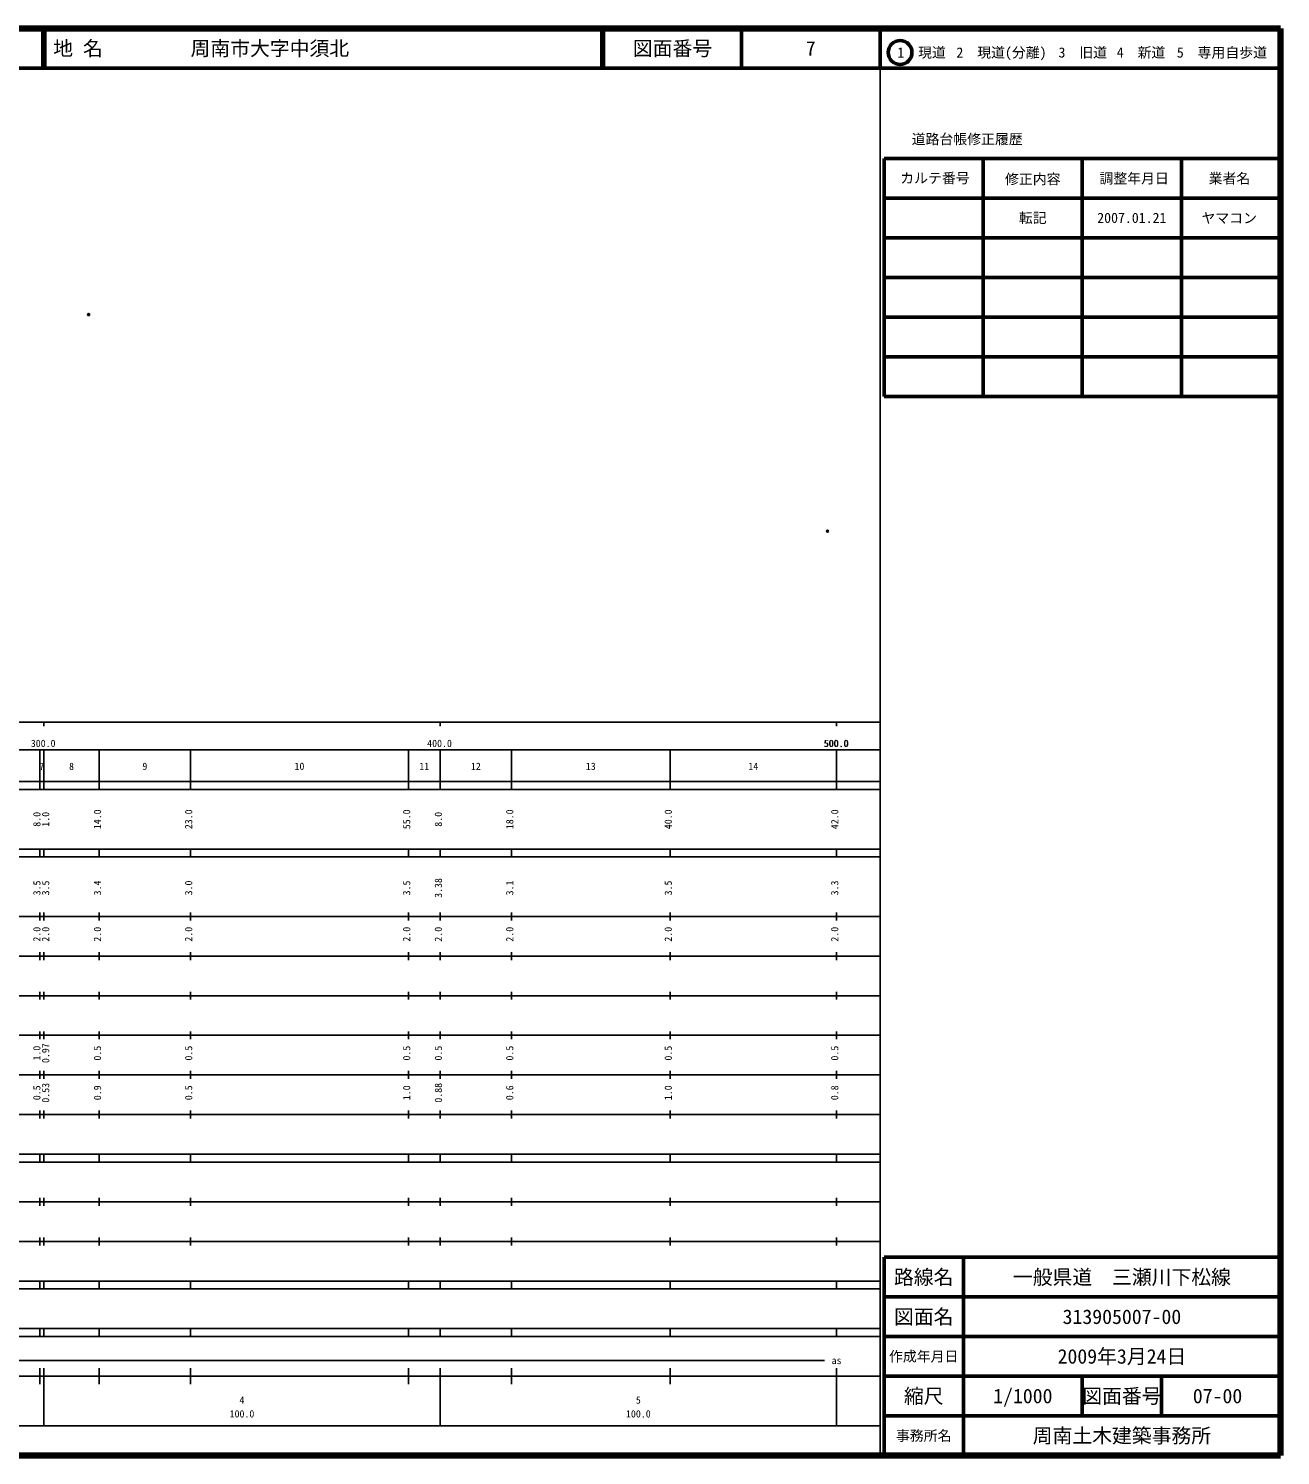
# Model space of a CAD drawing. Units: millimetres on the paper. Extents: x 40 to 680, y 20 to 380.
# Drawn here: x 364.2 to 680, y 20 to 380 of the extents above; entities that cross this region are included whole.
import ezdxf
from ezdxf.enums import TextEntityAlignment as Align

# ---------------------------------------------------------------- set-up
doc = ezdxf.new("R2010")
doc.units = ezdxf.units.MM
doc.header["$PDMODE"] = 32
doc.header["$PDSIZE"] = 0.5
doc.layers.add('M-OTRS', color=6, linetype='Continuous')
doc.layers.add('M-TTL-TXT', color=7, linetype='Continuous')
for name, color, linetype, lineweight in [('M-TTL', 2, 'Continuous', 140), ('M-TTL-BAND', 7, 'Continuous', 25), ('M-TTL-FRAM', 2, 'Continuous', 50), ('M-TTL-LINE', 7, 'Continuous', 50)]:
    doc.layers.add(name, color=color, linetype=linetype, lineweight=lineweight)
doc.styles.add('ＭＳ ゴシック', font='')
doc.styles.get('ＭＳ ゴシック').set_extended_font_data('MS Gothic')

msp = doc.modelspace()

# ---------------------------------------------------------------- linework, layer by layer
at = {"layer": 'M-OTRS'}
for p in [(379.314, 307.819), (565.729, 253.207)]:
    msp.add_point(p, dxfattribs=at)
at = {"layer": 'M-TTL'}
for p, q in [((680, 380), (40, 380)), ((680, 20), (680, 380)), ((40, 20), (680, 20))]:
    msp.add_line(p, q, dxfattribs=at)
at = {"layer": 'M-TTL-BAND'}
for p, q in [((579, 20), (579, 370)), ((40, 205), (579, 205)), ((368, 205), (368, 204)), ((468, 205), (468, 204)), ((568, 205), (568, 204)), ((68, 198), (579, 198)), ((367, 188), (367, 198)), ((368, 188), (368, 198)), ((382, 188), (382, 198)), ((405, 188), (405, 198)), ((460, 188), (460, 198)), ((468, 188), (468, 198)), ((486, 188), (486, 198)), ((526, 188), (526, 198)), ((568, 188), (568, 198)), ((40, 190), (579, 190)), ((40, 188), (579, 188)), ((40, 173), (579, 173)), ((367, 171), (367, 173)), ((368, 171), (368, 173)), ((382, 171), (382, 173)), ((405, 171), (405, 173)), ((460, 171), (460, 173)), ((468, 171), (468, 173)), ((486, 171), (486, 173)), ((526, 171), (526, 173)), ((568, 171), (568, 173)), ((40, 171), (579, 171)), ((40, 156), (579, 156)), ((367, 155), (367, 157)), ((368, 155), (368, 157)), ((382, 155), (382, 157)), ((405, 155), (405, 157)), ((460, 155), (460, 157)), ((468, 155), (468, 157)), ((486, 155), (486, 157)), ((526, 155), (526, 157)), ((568, 155), (568, 157)), ((46, 146), (579, 146)), ((367, 145), (367, 147)), ((368, 145), (368, 147)), ((382, 145), (382, 147)), ((405, 145), (405, 147)), ((460, 145), (460, 147)), ((468, 145), (468, 147)), ((486, 145), (486, 147)), ((526, 145), (526, 147)), ((568, 145), (568, 147)), ((367, 135), (367, 137)), ((368, 135), (368, 137)), ((382, 135), (382, 137)), ((405, 135), (405, 137)), ((460, 135), (460, 137)), ((468, 135), (468, 137)), ((486, 135), (486, 137)), ((526, 135), (526, 137)), ((568, 135), (568, 137)), ((52, 136), (579, 136)), ((46, 126), (579, 126)), ((367, 125), (367, 127)), ((368, 125), (368, 127)), ((382, 125), (382, 127)), ((405, 125), (405, 127)), ((460, 125), (460, 127)), ((468, 125), (468, 127)), ((486, 125), (486, 127)), ((526, 125), (526, 127)), ((568, 125), (568, 127)), ((52, 116), (579, 116)), ((367, 115), (367, 117)), ((368, 115), (368, 117)), ((382, 115), (382, 117)), ((405, 115), (405, 117)), ((460, 115), (460, 117)), ((468, 115), (468, 117)), ((486, 115), (486, 117)), ((526, 115), (526, 117)), ((568, 115), (568, 117)), ((46, 106), (579, 106)), ((367, 105), (367, 107)), ((368, 105), (368, 107)), ((382, 105), (382, 107)), ((405, 105), (405, 107)), ((460, 105), (460, 107)), ((468, 105), (468, 107)), ((486, 105), (486, 107)), ((526, 105), (526, 107)), ((568, 105), (568, 107)), ((40, 96), (579, 96)), ((40, 94), (579, 94)), ((367, 94), (367, 96)), ((368, 94), (368, 96)), ((382, 94), (382, 96)), ((405, 94), (405, 96)), ((460, 94), (460, 96)), ((468, 94), (468, 96)), ((486, 94), (486, 96)), ((526, 94), (526, 96)), ((568, 94), (568, 96)), ((49, 84), (579, 84)), ((367, 83), (367, 85)), ((368, 83), (368, 85)), ((382, 83), (382, 85)), ((405, 83), (405, 85)), ((460, 83), (460, 85)), ((468, 83), (468, 85)), ((486, 83), (486, 85)), ((526, 83), (526, 85)), ((568, 83), (568, 85)), ((40, 74), (579, 74)), ((367, 73), (367, 75)), ((368, 73), (368, 75)), ((382, 73), (382, 75)), ((405, 73), (405, 75)), ((460, 73), (460, 75)), ((468, 73), (468, 75)), ((486, 73), (486, 75)), ((526, 73), (526, 75)), ((568, 73), (568, 75)), ((40, 64), (579, 64)), ((40, 62), (579, 62)), ((367, 62), (367, 64)), ((368, 62), (368, 64)), ((382, 62), (382, 64)), ((405, 62), (405, 64)), ((460, 62), (460, 64)), ((468, 62), (468, 64)), ((486, 62), (486, 64)), ((526, 62), (526, 64)), ((568, 62), (568, 64)), ((40, 52), (579, 52)), ((367, 50), (367, 52)), ((368, 50), (368, 52)), ((382, 50), (382, 52)), ((405, 50), (405, 52)), ((460, 50), (460, 52)), ((468, 50), (468, 52)), ((486, 50), (486, 52)), ((526, 50), (526, 52)), ((568, 50), (568, 52)), ((40, 50), (579, 50)), ((71, 44), (565, 44)), ((40, 40), (579, 40)), ((367, 38), (367, 42)), ((368, 27.5), (368, 42)), ((382, 38), (382, 42)), ((405, 38), (405, 42)), ((460, 38), (460, 42)), ((468, 27.5), (468, 42)), ((486, 38), (486, 42)), ((526, 38), (526, 42)), ((568, 27.5), (568, 42)), ((68, 27.5), (579, 27.5))]:
    msp.add_line(p, q, dxfattribs=at)
at = {"layer": 'M-TTL-FRAM'}
for p, q in [((580, 347.197), (580, 287.197)), ((580, 347.197), (680, 347.197)), ((580, 287.197), (680, 287.197)), ((680, 70), (580, 70)), ((580, 70), (580, 20))]:
    msp.add_line(p, q, dxfattribs=at)
at = {"layer": 'M-TTL-LINE'}
for p, q in [((367.75, 380), (367.75, 370)), ((368.25, 380), (368.25, 370)), ((508.747, 380), (508.747, 370)), ((509.247, 380), (509.247, 370)), ((543.997, 380), (543.997, 370)), ((579, 380), (579, 370)), ((40, 370), (680, 370)), ((605, 347.197), (605, 287.197)), ((630, 347.197), (630, 287.197)), ((655, 347.197), (655, 287.197)), ((580, 337.197), (680, 337.197)), ((580, 327.197), (680, 327.197)), ((580, 317.197), (680, 317.197)), ((580, 307.197), (680, 307.197)), ((580, 297.197), (680, 297.197)), ((600, 70), (600, 20)), ((680, 60), (580, 60)), ((680, 50), (580, 50)), ((680, 40), (580, 40)), ((630, 40), (630, 30)), ((650, 40), (650, 30)), ((680, 30), (580, 30))]:
    msp.add_line(p, q, dxfattribs=at)
msp.add_circle((584.031, 373.958), 3, dxfattribs=at)

# ---------------------------------------------------------------- texts
at = {"layer": 'M-TTL-BAND', "style": 'ＭＳ ゴシック'}
for s, p in [('300.0', (367.844, 198.195)), ('400.0', (467.844, 198.195)), ('500.0', (567.844, 198.195)), ('500.0', (568, 198.195)), ('7', (367.5, 192.405)), ('8', (375, 192.405)), ('9', (393.5, 192.405)), ('10', (432.5, 192.405)), ('11', (464, 192.405)), ('12', (477, 192.405)), ('13', (506, 192.405)), ('14', (547, 192.405)), ('as', (568, 42.5)), ('4', (418, 32.523)), ('5', (518, 32.523)), ('100.0', (418, 29.033)), ('100.0', (518, 29.033))]:
    msp.add_text(s, height=1.833, dxfattribs=at).set_placement(p, align=Align.BOTTOM_CENTER)
for s, p in [('8.0', (367.708, 180.5)), ('1.0', (369.921, 180.5)), ('14.0', (383, 180.5)), ('23.0', (406, 180.5)), ('55.0', (461, 180.5)), ('8.0', (469, 180.5)), ('18.0', (487, 180.5)), ('40.0', (527, 180.5)), ('42.0', (569, 180.5)), ('3.5', (367.708, 163.174)), ('3.5', (369.921, 163.174)), ('3.4', (383, 163.174)), ('3.0', (406, 163.174)), ('3.5', (461, 163.174)), ('3.38', (469, 163.174)), ('3.1', (487, 163.174)), ('3.5', (527, 163.174)), ('3.3', (569, 163.174)), ('2.0', (367.708, 151.5)), ('2.0', (369.921, 151.5)), ('2.0', (383, 151.5)), ('2.0', (406, 151.5)), ('2.0', (461, 151.5)), ('2.0', (469, 151.5)), ('2.0', (487, 151.5)), ('2.0', (527, 151.5)), ('2.0', (569, 151.5)), ('1.0', (367.708, 121.5)), ('0.97', (369.921, 121.5)), ('0.5', (383, 121.5)), ('0.5', (406, 121.5)), ('0.5', (461, 121.5)), ('0.5', (469, 121.5)), ('0.5', (487, 121.5)), ('0.5', (527, 121.5)), ('0.5', (569, 121.5)), ('0.5', (367.708, 111.5)), ('0.53', (369.921, 111.5)), ('0.9', (383, 111.5)), ('0.5', (406, 111.5)), ('1.0', (461, 111.5)), ('0.88', (469, 111.5)), ('0.6', (487, 111.5)), ('1.0', (527, 111.5)), ('0.8', (569, 111.5))]:
    msp.add_text(s, height=1.833, rotation=90, dxfattribs=at).set_placement(p, align=Align.BOTTOM_CENTER)
at = {"layer": 'M-TTL-TXT', "style": 'ＭＳ ゴシック'}
for s, p in [('地 名', (370.38, 375)), ('周南市大字中須北', (405.024, 375))]:
    msp.add_text(s, height=3.666, dxfattribs=at).set_placement(p, align=Align.MIDDLE_LEFT)
for s, height, p in [('図面番号', 3.666, (526.622, 375)), ('7', 3.666, (561.497, 375)), ('1\u3000現道', 2.566, (589.448, 373.958)), ('2\u3000現道(分離)', 2.566, (609.619, 373.958)), ('3\u3000旧道', 2.566, (630.121, 373.958)), ('4\u3000新道', 2.566, (644.824, 373.958)), ('5\u3000専用自歩道', 2.566, (665.228, 373.958)), ('道路台帳修正履歴', 2.566, (600.968, 352.113)), ('カルテ番号', 2.566, (592.839, 342.277)), ('修正内容', 2.566, (617.509, 342.023)), ('調整年月日', 2.566, (643.089, 342.197)), ('業者名', 2.566, (667.134, 342.197)), ('転記', 2.566, (617.5, 332.245)), ('2007.01.21', 2.566, (642.5, 332.245)), ('ヤマコン', 2.566, (667.077, 332.189)), ('路線名', 3.666, (590, 65)), ('路線名', 3.666, (590, 65)), ('一般県道\u3000三瀬川下松線', 3.666, (640, 65)), ('図面名', 3.666, (590, 55)), ('図面名', 3.666, (590, 55)), ('313905007-00', 3.666, (640, 55)), ('2009年3月24日', 3.666, (640, 45)), ('作成年月日', 2.566, (590, 45)), ('作成年月日', 2.566, (590, 45)), ('縮尺', 3.666, (590, 35)), ('縮尺', 3.666, (590, 35)), ('1/1000', 3.666, (615, 35)), ('図面番号', 3.666, (640, 35)), ('図面番号', 3.666, (640, 35)), ('07-00', 3.666, (664.125, 35)), ('事務所名', 2.566, (590, 25)), ('事務所名', 2.566, (590, 25)), ('周南土木建築事務所', 3.666, (640, 25))]:
    msp.add_text(s, height=height, dxfattribs=at).set_placement(p, align=Align.MIDDLE_CENTER)

doc.saveas('drawing.dxf')
